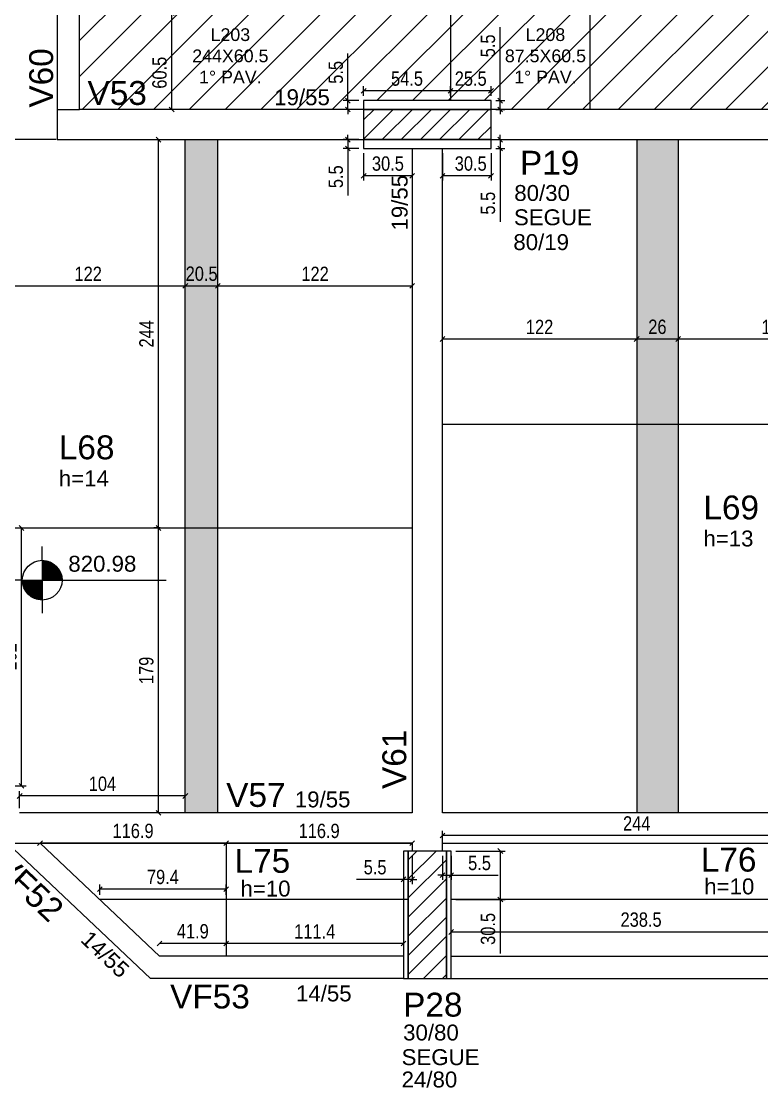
# Model space of a CAD drawing. Header units: millimetres. Extents: x 3753 to 7374, y 1906 to 3298.
# Drawn here: x 4000 to 4465, y 1911 to 2582 of the extents above; entities that cross this region are included whole.
import ezdxf

# ---------------------------------------------------------------- set-up
doc = ezdxf.new("R2010")
doc.units = ezdxf.units.MM
for name, color, linetype in [('3', 3, 'Continuous'), ('4', 4, 'Continuous'), ('7', 7, 'Continuous'), ('AUX00', 7, 'Continuous'), ('Painéis', 200, 'Continuous')]:
    doc.layers.add(name, color=color, linetype=linetype)
doc.layers.add('Hachura', color=251, linetype='Continuous', lineweight=9)
doc.layers.add('REAPROVEITAMENTO', color=251, linetype='Continuous', lineweight=9)
doc.styles.add('COTA TECNICA-50', font='techl___.ttf', dxfattribs={"height": 9})
doc.styles.get("Standard").update_dxf_attribs({"font": 'arial.ttf'})
doc.dimstyles.new('COTA PAINEL-50', dxfattribs={"dimtxt": 9, "dimasz": 3, "dimexe": 3, "dimexo": 3, "dimgap": 3, "dimtad": 1, "dimdec": 1, "dimzin": 12, "dimdsep": 46, "dimtxsty": 'COTA TECNICA-50', "dimblk1": 'OBLIQUE', "dimblk2": 'OBLIQUE', "dimsah": 1, "dimcen": 0.9, "dimclrd": 4, "dimclre": 4, "dimclrt": 240, "dimadec": 1, "dimazin": 3, "dimtfac": 1, "dimtdec": 1, "dimtmove": 0, "dimatfit": 3, "dimfxl": 1, "dimtolj": 1, "dimtzin": 12, "dimarcsym": 0})

# ---------------------------------------------------------------- blocks, each defined once
blk = doc.blocks.new('_Oblique')
at = {"color": 0, "linetype": 'ByBlock', "lineweight": -2}
blk.add_line((-0.5, -0.5), (0.5, 0.5), dxfattribs=at)
blk = doc.blocks.new('*D276')
at = {"color": 4, "lineweight": -2, "transparency": 16777216}
for p, q in [((4300.34, 2531.67), (4300.34, 2577.87)), ((4297.66, 2531.67), (4303.34, 2531.67)), ((4297.66, 2526.17), (4303.34, 2526.17)), ((4300.34, 2526.17), (4300.34, 2531.67)), ((4300.34, 2526.17), (4300.34, 2523.17))]:
    blk.add_line(p, q, dxfattribs=at)
at = {"layer": 'Defpoints', "color": 0, "transparency": 16777216}
for p in [(4294.66, 2531.67), (4294.66, 2526.17), (4300.34, 2531.67)]:
    blk.add_point(p, dxfattribs=at)
at = {"color": 4, "lineweight": -2, "transparency": 16777216, "xscale": 3, "yscale": 3, "zscale": 3}
for p, rotation in [((4300.34, 2531.67), 270), ((4300.34, 2526.17), 90)]:
    blk.add_blockref('_Oblique', p, dxfattribs=dict(at, rotation=rotation))
at = {"color": 240, "transparency": 16777216, "insert": (4292.74, 2566.09), "char_height": 9, "attachment_point": 5, "rotation": 90, "style": 'COTA TECNICA-50'}
blk.add_mtext('\\A1;5.5', dxfattribs=at)
blk = doc.blocks.new('*D277')
at = {"color": 4, "lineweight": -2, "transparency": 16777216}
for p, q in [((4269.16, 2534.67), (4269.16, 2540.88)), ((4294.66, 2534.67), (4294.66, 2540.88)), ((4294.66, 2537.88), (4269.16, 2537.88))]:
    blk.add_line(p, q, dxfattribs=at)
at = {"layer": 'Defpoints', "color": 0, "transparency": 16777216}
for p in [(4269.16, 2537.88), (4269.16, 2531.67), (4294.66, 2531.67)]:
    blk.add_point(p, dxfattribs=at)
at = {"color": 4, "lineweight": -2, "transparency": 16777216, "xscale": 3, "yscale": 3, "zscale": 3, "rotation": 180}
blk.add_blockref('_Oblique', (4269.16, 2537.88), dxfattribs=at)
at = {"color": 4, "lineweight": -2, "transparency": 16777216, "xscale": 3, "yscale": 3, "zscale": 3}
blk.add_blockref('_Oblique', (4294.66, 2537.88), dxfattribs=at)
at = {"color": 240, "transparency": 16777216, "insert": (4281.91, 2545.48), "char_height": 9, "attachment_point": 5, "style": 'COTA TECNICA-50'}
blk.add_mtext('\\A1;25.5', dxfattribs=at)
blk = doc.blocks.new('*D281')
at = {"color": 4, "lineweight": -2, "transparency": 16777216}
for p, q in [((4204.8, 2531.67), (4204.8, 2561.23)), ((4211.66, 2531.67), (4201.8, 2531.67)), ((4211.66, 2526.17), (4201.8, 2526.17)), ((4204.8, 2526.17), (4204.8, 2531.67)), ((4204.8, 2526.17), (4204.8, 2523.17))]:
    blk.add_line(p, q, dxfattribs=at)
at = {"layer": 'Defpoints', "color": 0, "transparency": 16777216}
for p in [(4204.8, 2531.67), (4214.66, 2531.67), (4214.66, 2526.17)]:
    blk.add_point(p, dxfattribs=at)
at = {"color": 4, "lineweight": -2, "transparency": 16777216, "xscale": 3, "yscale": 3, "zscale": 3}
for p, rotation in [((4204.8, 2531.67), 270), ((4204.8, 2526.17), 90)]:
    blk.add_blockref('_Oblique', p, dxfattribs=dict(at, rotation=rotation))
at = {"color": 240, "transparency": 16777216, "insert": (4197.2, 2549.45), "char_height": 9, "attachment_point": 5, "rotation": 90, "style": 'COTA TECNICA-50'}
blk.add_mtext('\\A1;5.5', dxfattribs=at)
blk = doc.blocks.new('*D80')
at = {"color": 4, "lineweight": -2, "transparency": 16777216}
for p, q in [((4214.66, 2534.67), (4214.66, 2540.88)), ((4269.16, 2534.67), (4269.16, 2540.88)), ((4269.16, 2537.88), (4214.66, 2537.88))]:
    blk.add_line(p, q, dxfattribs=at)
at = {"layer": 'Defpoints', "color": 0, "transparency": 16777216}
for p in [(4214.66, 2537.88), (4214.66, 2531.67), (4269.16, 2531.67)]:
    blk.add_point(p, dxfattribs=at)
at = {"color": 4, "lineweight": -2, "transparency": 16777216, "xscale": 3, "yscale": 3, "zscale": 3, "rotation": 180}
blk.add_blockref('_Oblique', (4214.66, 2537.88), dxfattribs=at)
at = {"color": 4, "lineweight": -2, "transparency": 16777216, "xscale": 3, "yscale": 3, "zscale": 3}
blk.add_blockref('_Oblique', (4269.16, 2537.88), dxfattribs=at)
at = {"color": 240, "transparency": 16777216, "insert": (4241.91, 2545.48), "char_height": 9, "attachment_point": 5, "style": 'COTA TECNICA-50'}
blk.add_mtext('\\A1;54.5', dxfattribs=at)
blk = doc.blocks.new('*D82')
at = {"layer": 'Defpoints', "color": 0, "transparency": 16777216}
for p in [(4094.09, 2586.67), (4094.09, 2526.17), (4094.09, 2526.17)]:
    blk.add_point(p, dxfattribs=at)
at = {"layer": 'Painéis', "color": 4, "lineweight": -2, "transparency": 16777216}
blk.add_line((4094.09, 2586.67), (4094.09, 2526.17), dxfattribs=at)
at = {"layer": 'Painéis', "color": 4, "lineweight": -2, "transparency": 16777216, "xscale": 3, "yscale": 3, "zscale": 3}
for p, rotation in [((4094.09, 2586.67), 90), ((4094.09, 2526.17), 270)]:
    blk.add_blockref('_Oblique', p, dxfattribs=dict(at, rotation=rotation))
at = {"layer": 'Painéis', "color": 240, "transparency": 16777216, "insert": (4086.49, 2549.21), "char_height": 9, "attachment_point": 5, "rotation": 90, "style": 'COTA TECNICA-50'}
blk.add_mtext('\\A1;60.5', dxfattribs=at)
blk = doc.blocks.new('*D142')
at = {"layer": 'Defpoints', "color": 0, "transparency": 16777216}
for p in [(4269.66, 2060.17), (4269.66, 2029.67), (4300.5, 2029.67)]:
    blk.add_point(p, dxfattribs=at)
at = {"layer": 'Painéis', "color": 4, "lineweight": -2, "transparency": 16777216}
for p, q in [((4272.66, 2060.17), (4303.5, 2060.17)), ((4300.5, 2060.17), (4300.5, 2029.67)), ((4272.66, 2029.67), (4303.5, 2029.67)), ((4300.5, 2029.67), (4300.5, 1995.84))]:
    blk.add_line(p, q, dxfattribs=at)
at = {"layer": 'Painéis', "color": 4, "lineweight": -2, "transparency": 16777216, "xscale": 3, "yscale": 3, "zscale": 3}
for p, rotation in [((4300.5, 2060.17), 90), ((4300.5, 2029.67), 270)]:
    blk.add_blockref('_Oblique', p, dxfattribs=dict(at, rotation=rotation))
at = {"layer": 'Painéis', "color": 240, "transparency": 16777216, "insert": (4292.8, 2011.25), "char_height": 9, "attachment_point": 5, "rotation": 90, "style": 'COTA TECNICA-50'}
blk.add_mtext('\\A1;30.5', dxfattribs=at)
blk = doc.blocks.new('*D143')
at = {"layer": 'Defpoints', "color": 0, "transparency": 16777216}
for p in [(4264.16, 2060.17), (4269.66, 2060.17), (4269.66, 2045.03)]:
    blk.add_point(p, dxfattribs=at)
at = {"layer": 'Painéis', "color": 4, "lineweight": -2, "transparency": 16777216}
for p, q in [((4264.16, 2057.17), (4264.16, 2042.03)), ((4269.66, 2057.17), (4269.66, 2042.03)), ((4264.16, 2045.03), (4261.16, 2045.03)), ((4264.16, 2045.03), (4269.66, 2045.03)), ((4269.66, 2045.03), (4299.22, 2045.03))]:
    blk.add_line(p, q, dxfattribs=at)
at = {"layer": 'Painéis', "color": 4, "lineweight": -2, "transparency": 16777216, "xscale": 3, "yscale": 3, "zscale": 3}
blk.add_blockref('_Oblique', (4264.16, 2045.03), dxfattribs=at)
at = {"layer": 'Painéis', "color": 4, "lineweight": -2, "transparency": 16777216, "xscale": 3, "yscale": 3, "zscale": 3, "rotation": 180}
blk.add_blockref('_Oblique', (4269.66, 2045.03), dxfattribs=at)
at = {"layer": 'Painéis', "color": 240, "transparency": 16777216, "insert": (4287.44, 2052.62), "char_height": 9, "attachment_point": 5, "style": 'COTA TECNICA-50'}
blk.add_mtext('\\A1;5.5', dxfattribs=at)
blk = doc.blocks.new('*D145')
at = {"layer": 'Defpoints', "color": 0, "transparency": 16777216}
for p in [(4264.16, 2069.94), (4264.16, 2060.68), (4508.16, 2050.23)]:
    blk.add_point(p, dxfattribs=at)
at = {"layer": 'Painéis', "color": 4, "lineweight": -2, "transparency": 16777216}
for p, q in [((4264.16, 2063.68), (4264.16, 2072.94)), ((4508.16, 2053.23), (4508.16, 2072.94)), ((4508.16, 2069.94), (4264.16, 2069.94))]:
    blk.add_line(p, q, dxfattribs=at)
at = {"layer": 'Painéis', "color": 4, "lineweight": -2, "transparency": 16777216, "xscale": 3, "yscale": 3, "zscale": 3, "rotation": 180}
blk.add_blockref('_Oblique', (4264.16, 2069.94), dxfattribs=at)
at = {"layer": 'Painéis', "color": 4, "lineweight": -2, "transparency": 16777216, "xscale": 3, "yscale": 3, "zscale": 3}
blk.add_blockref('_Oblique', (4508.16, 2069.94), dxfattribs=at)
at = {"layer": 'Painéis', "color": 240, "transparency": 16777216, "insert": (4386.16, 2077.51), "char_height": 9, "attachment_point": 5, "style": 'COTA TECNICA-50'}
blk.add_mtext('\\A1;244', dxfattribs=at)
blk = doc.blocks.new('*D146')
at = {"layer": 'Defpoints', "color": 0, "transparency": 16777216}
for p in [(4269.66, 2009.32), (4508.16, 2009.32), (4508.16, 2009.32)]:
    blk.add_point(p, dxfattribs=at)
at = {"layer": 'Painéis', "color": 4, "lineweight": -2, "transparency": 16777216}
blk.add_line((4269.66, 2009.32), (4508.16, 2009.32), dxfattribs=at)
at = {"layer": 'Painéis', "color": 4, "lineweight": -2, "transparency": 16777216, "xscale": 3, "yscale": 3, "zscale": 3, "rotation": 180}
blk.add_blockref('_Oblique', (4269.66, 2009.32), dxfattribs=at)
at = {"layer": 'Painéis', "color": 4, "lineweight": -2, "transparency": 16777216, "xscale": 3, "yscale": 3, "zscale": 3}
blk.add_blockref('_Oblique', (4508.16, 2009.32), dxfattribs=at)
at = {"layer": 'Painéis', "color": 240, "transparency": 16777216, "insert": (4388.91, 2017.04), "char_height": 9, "attachment_point": 5, "style": 'COTA TECNICA-50'}
blk.add_mtext('\\A1;238.5', dxfattribs=at)
blk = doc.blocks.new('*D311')
at = {"layer": 'Defpoints', "color": 0, "transparency": 16777216}
for p in [(4239.66, 2060.17), (4245.16, 2060.17), (4239.66, 2042.37)]:
    blk.add_point(p, dxfattribs=at)
at = {"layer": 'Painéis', "color": 4, "lineweight": -2, "transparency": 16777216}
for p, q in [((4239.66, 2057.17), (4239.66, 2039.37)), ((4245.16, 2057.17), (4245.16, 2039.37)), ((4239.66, 2042.37), (4210.09, 2042.37)), ((4245.16, 2042.37), (4239.66, 2042.37)), ((4245.16, 2042.37), (4248.16, 2042.37))]:
    blk.add_line(p, q, dxfattribs=at)
at = {"layer": 'Painéis', "color": 4, "lineweight": -2, "transparency": 16777216, "xscale": 3, "yscale": 3, "zscale": 3}
blk.add_blockref('_Oblique', (4239.66, 2042.37), dxfattribs=at)
at = {"layer": 'Painéis', "color": 4, "lineweight": -2, "transparency": 16777216, "xscale": 3, "yscale": 3, "zscale": 3, "rotation": 180}
blk.add_blockref('_Oblique', (4245.16, 2042.37), dxfattribs=at)
at = {"layer": 'Painéis', "color": 240, "transparency": 16777216, "insert": (4221.87, 2049.97), "char_height": 9, "attachment_point": 5, "style": 'COTA TECNICA-50'}
blk.add_mtext('\\A1;5.5', dxfattribs=at)
blk = doc.blocks.new('*D312')
at = {"layer": 'Defpoints', "color": 0, "transparency": 16777216}
for p in [(4128.29, 2065.17), (4128.29, 2065.17), (4245.16, 2065.17)]:
    blk.add_point(p, dxfattribs=at)
at = {"layer": 'Painéis', "color": 4, "lineweight": -2, "transparency": 16777216}
blk.add_line((4245.16, 2065.17), (4128.29, 2065.17), dxfattribs=at)
at = {"layer": 'Painéis', "color": 4, "lineweight": -2, "transparency": 16777216, "xscale": 3, "yscale": 3, "zscale": 3, "rotation": 180}
blk.add_blockref('_Oblique', (4128.29, 2065.17), dxfattribs=at)
at = {"layer": 'Painéis', "color": 4, "lineweight": -2, "transparency": 16777216, "xscale": 3, "yscale": 3, "zscale": 3}
blk.add_blockref('_Oblique', (4245.16, 2065.17), dxfattribs=at)
at = {"layer": 'Painéis', "color": 240, "transparency": 16777216, "insert": (4186.72, 2072.78), "char_height": 9, "attachment_point": 5, "style": 'COTA TECNICA-50'}
blk.add_mtext('\\A1;116.9', dxfattribs=at)
blk = doc.blocks.new('*D313')
at = {"layer": 'Defpoints', "color": 0, "transparency": 16777216}
for p in [(4011.42, 2065.17), (4011.42, 2065.17), (4128.29, 2065.17)]:
    blk.add_point(p, dxfattribs=at)
at = {"layer": 'Painéis', "color": 4, "lineweight": -2, "transparency": 16777216}
blk.add_line((4128.29, 2065.17), (4011.42, 2065.17), dxfattribs=at)
at = {"layer": 'Painéis', "color": 4, "lineweight": -2, "transparency": 16777216, "xscale": 3, "yscale": 3, "zscale": 3, "rotation": 180}
blk.add_blockref('_Oblique', (4011.42, 2065.17), dxfattribs=at)
at = {"layer": 'Painéis', "color": 4, "lineweight": -2, "transparency": 16777216, "xscale": 3, "yscale": 3, "zscale": 3}
blk.add_blockref('_Oblique', (4128.29, 2065.17), dxfattribs=at)
at = {"layer": 'Painéis', "color": 240, "transparency": 16777216, "insert": (4069.85, 2072.78), "char_height": 9, "attachment_point": 5, "style": 'COTA TECNICA-50'}
blk.add_mtext('\\A1;116.9', dxfattribs=at)
blk = doc.blocks.new('*D150')
at = {"layer": 'Defpoints', "color": 0, "transparency": 16777216}
for p in [(4128.29, 2002.11), (4128.29, 2002.11), (4239.66, 2002.11)]:
    blk.add_point(p, dxfattribs=at)
at = {"layer": 'Painéis', "color": 4, "lineweight": -2, "transparency": 16777216}
blk.add_line((4239.66, 2002.11), (4128.29, 2002.11), dxfattribs=at)
at = {"layer": 'Painéis', "color": 4, "lineweight": -2, "transparency": 16777216, "xscale": 3, "yscale": 3, "zscale": 3, "rotation": 180}
blk.add_blockref('_Oblique', (4128.29, 2002.11), dxfattribs=at)
at = {"layer": 'Painéis', "color": 4, "lineweight": -2, "transparency": 16777216, "xscale": 3, "yscale": 3, "zscale": 3}
blk.add_blockref('_Oblique', (4239.66, 2002.11), dxfattribs=at)
at = {"layer": 'Painéis', "color": 240, "transparency": 16777216, "insert": (4183.97, 2009.68), "char_height": 9, "attachment_point": 5, "style": 'COTA TECNICA-50'}
blk.add_mtext('\\A1;111.4', dxfattribs=at)
blk = doc.blocks.new('*D151')
at = {"layer": 'Defpoints', "color": 0, "transparency": 16777216}
for p in [(4086.43, 2002.11), (4086.43, 2002.11), (4128.29, 2002.11)]:
    blk.add_point(p, dxfattribs=at)
at = {"layer": 'Painéis', "color": 4, "lineweight": -2, "transparency": 16777216}
blk.add_line((4128.29, 2002.11), (4086.43, 2002.11), dxfattribs=at)
at = {"layer": 'Painéis', "color": 4, "lineweight": -2, "transparency": 16777216, "xscale": 3, "yscale": 3, "zscale": 3, "rotation": 180}
blk.add_blockref('_Oblique', (4086.43, 2002.11), dxfattribs=at)
at = {"layer": 'Painéis', "color": 4, "lineweight": -2, "transparency": 16777216, "xscale": 3, "yscale": 3, "zscale": 3}
blk.add_blockref('_Oblique', (4128.29, 2002.11), dxfattribs=at)
at = {"layer": 'Painéis', "color": 240, "transparency": 16777216, "insert": (4107.36, 2009.7), "char_height": 9, "attachment_point": 5, "style": 'COTA TECNICA-50'}
blk.add_mtext('\\A1;41.9', dxfattribs=at)
blk = doc.blocks.new('*D314')
at = {"layer": 'Defpoints', "color": 0, "transparency": 16777216}
for p in [(4048.92, 2036.24), (4048.92, 2029.67), (4128.29, 2029.67)]:
    blk.add_point(p, dxfattribs=at)
at = {"layer": 'Painéis', "color": 4, "lineweight": -2, "transparency": 16777216}
for p, q in [((4048.92, 2032.67), (4048.92, 2039.24)), ((4128.29, 2032.67), (4128.29, 2039.24)), ((4128.29, 2036.24), (4048.92, 2036.24))]:
    blk.add_line(p, q, dxfattribs=at)
at = {"layer": 'Painéis', "color": 4, "lineweight": -2, "transparency": 16777216, "xscale": 3, "yscale": 3, "zscale": 3, "rotation": 180}
blk.add_blockref('_Oblique', (4048.92, 2036.24), dxfattribs=at)
at = {"layer": 'Painéis', "color": 4, "lineweight": -2, "transparency": 16777216, "xscale": 3, "yscale": 3, "zscale": 3}
blk.add_blockref('_Oblique', (4128.29, 2036.24), dxfattribs=at)
at = {"layer": 'Painéis', "color": 240, "transparency": 16777216, "insert": (4088.6, 2043.83), "char_height": 9, "attachment_point": 5, "style": 'COTA TECNICA-50'}
blk.add_mtext('\\A1;79.4', dxfattribs=at)
blk = doc.blocks.new('*D187')
at = {"layer": 'Defpoints', "color": 0, "transparency": 16777216}
for p in [(4264.16, 2381.92), (4386.16, 2381.92), (4386.16, 2381.92)]:
    blk.add_point(p, dxfattribs=at)
at = {"layer": 'Painéis', "color": 4, "lineweight": -2, "transparency": 16777216}
blk.add_line((4264.16, 2381.92), (4386.16, 2381.92), dxfattribs=at)
at = {"layer": 'Painéis', "color": 4, "lineweight": -2, "transparency": 16777216, "xscale": 3, "yscale": 3, "zscale": 3, "rotation": 180}
blk.add_blockref('_Oblique', (4264.16, 2381.92), dxfattribs=at)
at = {"layer": 'Painéis', "color": 4, "lineweight": -2, "transparency": 16777216, "xscale": 3, "yscale": 3, "zscale": 3}
blk.add_blockref('_Oblique', (4386.16, 2381.92), dxfattribs=at)
at = {"layer": 'Painéis', "color": 240, "transparency": 16777216, "insert": (4325.16, 2389.47), "char_height": 9, "attachment_point": 5, "style": 'COTA TECNICA-50'}
blk.add_mtext('\\A1;122', dxfattribs=at)
blk = doc.blocks.new('*D188')
at = {"layer": 'Defpoints', "color": 0, "transparency": 16777216}
for p in [(4386.16, 2381.92), (4412.16, 2381.92), (4412.16, 2381.92)]:
    blk.add_point(p, dxfattribs=at)
at = {"layer": 'Painéis', "color": 4, "lineweight": -2, "transparency": 16777216}
blk.add_line((4386.16, 2381.92), (4412.16, 2381.92), dxfattribs=at)
at = {"layer": 'Painéis', "color": 4, "lineweight": -2, "transparency": 16777216, "xscale": 3, "yscale": 3, "zscale": 3, "rotation": 180}
blk.add_blockref('_Oblique', (4386.16, 2381.92), dxfattribs=at)
at = {"layer": 'Painéis', "color": 4, "lineweight": -2, "transparency": 16777216, "xscale": 3, "yscale": 3, "zscale": 3}
blk.add_blockref('_Oblique', (4412.16, 2381.92), dxfattribs=at)
at = {"layer": 'Painéis', "color": 240, "transparency": 16777216, "insert": (4399.16, 2389.51), "char_height": 9, "attachment_point": 5, "style": 'COTA TECNICA-50'}
blk.add_mtext('\\A1;26', dxfattribs=at)
blk = doc.blocks.new('*D189')
at = {"layer": 'Defpoints', "color": 0, "transparency": 16777216}
for p in [(4412.16, 2381.92), (4534.16, 2381.92), (4534.16, 2381.92)]:
    blk.add_point(p, dxfattribs=at)
at = {"layer": 'Painéis', "color": 4, "lineweight": -2, "transparency": 16777216}
blk.add_line((4412.16, 2381.92), (4534.16, 2381.92), dxfattribs=at)
at = {"layer": 'Painéis', "color": 4, "lineweight": -2, "transparency": 16777216, "xscale": 3, "yscale": 3, "zscale": 3, "rotation": 180}
blk.add_blockref('_Oblique', (4412.16, 2381.92), dxfattribs=at)
at = {"layer": 'Painéis', "color": 4, "lineweight": -2, "transparency": 16777216, "xscale": 3, "yscale": 3, "zscale": 3}
blk.add_blockref('_Oblique', (4534.16, 2381.92), dxfattribs=at)
at = {"layer": 'Painéis', "color": 240, "transparency": 16777216, "insert": (4473.16, 2389.47), "char_height": 9, "attachment_point": 5, "style": 'COTA TECNICA-50'}
blk.add_mtext('\\A1;122', dxfattribs=at)
blk = doc.blocks.new('*D200')
at = {"color": 4, "lineweight": -2, "transparency": 16777216}
for p, q in [((4297.66, 2507.17), (4303.34, 2507.17)), ((4300.34, 2507.17), (4300.34, 2510.17)), ((4300.34, 2507.17), (4300.34, 2501.67)), ((4297.66, 2501.67), (4303.34, 2501.67)), ((4300.34, 2501.67), (4300.34, 2455.46))]:
    blk.add_line(p, q, dxfattribs=at)
at = {"layer": 'Defpoints', "color": 0, "transparency": 16777216}
for p in [(4294.66, 2507.17), (4294.66, 2501.67), (4300.34, 2501.67)]:
    blk.add_point(p, dxfattribs=at)
at = {"color": 4, "lineweight": -2, "transparency": 16777216, "xscale": 3, "yscale": 3, "zscale": 3}
for p, rotation in [((4300.34, 2507.17), 270), ((4300.34, 2501.67), 90)]:
    blk.add_blockref('_Oblique', p, dxfattribs=dict(at, rotation=rotation))
at = {"color": 240, "transparency": 16777216, "insert": (4292.74, 2467.24), "char_height": 9, "attachment_point": 5, "rotation": 90, "style": 'COTA TECNICA-50'}
blk.add_mtext('\\A1;5.5', dxfattribs=at)
blk = doc.blocks.new('*D201')
at = {"color": 4, "lineweight": -2, "transparency": 16777216}
for p, q in [((4264.16, 2498.67), (4264.16, 2481.4)), ((4294.66, 2498.67), (4294.66, 2481.4)), ((4294.66, 2484.4), (4264.16, 2484.4))]:
    blk.add_line(p, q, dxfattribs=at)
at = {"layer": 'Defpoints', "color": 0, "transparency": 16777216}
for p in [(4264.16, 2501.67), (4294.66, 2501.67), (4264.16, 2484.4)]:
    blk.add_point(p, dxfattribs=at)
at = {"color": 4, "lineweight": -2, "transparency": 16777216, "xscale": 3, "yscale": 3, "zscale": 3, "rotation": 180}
blk.add_blockref('_Oblique', (4264.16, 2484.4), dxfattribs=at)
at = {"color": 4, "lineweight": -2, "transparency": 16777216, "xscale": 3, "yscale": 3, "zscale": 3}
blk.add_blockref('_Oblique', (4294.66, 2484.4), dxfattribs=at)
at = {"color": 240, "transparency": 16777216, "insert": (4281.91, 2492.1), "char_height": 9, "attachment_point": 5, "style": 'COTA TECNICA-50'}
blk.add_mtext('\\A1;30.5', dxfattribs=at)
blk = doc.blocks.new('*D202')
at = {"color": 4, "lineweight": -2, "transparency": 16777216}
for p, q in [((4211.66, 2507.17), (4201.8, 2507.17)), ((4204.8, 2507.17), (4204.8, 2510.17)), ((4204.8, 2507.17), (4204.8, 2501.67)), ((4211.66, 2501.67), (4201.8, 2501.67)), ((4204.8, 2501.67), (4204.8, 2472.1))]:
    blk.add_line(p, q, dxfattribs=at)
at = {"layer": 'Defpoints', "color": 0, "transparency": 16777216}
for p in [(4214.66, 2507.17), (4204.8, 2501.67), (4214.66, 2501.67)]:
    blk.add_point(p, dxfattribs=at)
at = {"color": 4, "lineweight": -2, "transparency": 16777216, "xscale": 3, "yscale": 3, "zscale": 3}
for p, rotation in [((4204.8, 2507.17), 270), ((4204.8, 2501.67), 90)]:
    blk.add_blockref('_Oblique', p, dxfattribs=dict(at, rotation=rotation))
at = {"color": 240, "transparency": 16777216, "insert": (4197.2, 2483.88), "char_height": 9, "attachment_point": 5, "rotation": 90, "style": 'COTA TECNICA-50'}
blk.add_mtext('\\A1;5.5', dxfattribs=at)
blk = doc.blocks.new('*D203')
at = {"color": 4, "lineweight": -2, "transparency": 16777216}
for p, q in [((4214.66, 2498.67), (4214.66, 2481.4)), ((4245.16, 2498.67), (4245.16, 2481.4)), ((4245.16, 2484.4), (4214.66, 2484.4))]:
    blk.add_line(p, q, dxfattribs=at)
at = {"layer": 'Defpoints', "color": 0, "transparency": 16777216}
for p in [(4214.66, 2501.67), (4245.16, 2501.67), (4214.66, 2484.4)]:
    blk.add_point(p, dxfattribs=at)
at = {"color": 4, "lineweight": -2, "transparency": 16777216, "xscale": 3, "yscale": 3, "zscale": 3, "rotation": 180}
blk.add_blockref('_Oblique', (4214.66, 2484.4), dxfattribs=at)
at = {"color": 4, "lineweight": -2, "transparency": 16777216, "xscale": 3, "yscale": 3, "zscale": 3}
blk.add_blockref('_Oblique', (4245.16, 2484.4), dxfattribs=at)
at = {"color": 240, "transparency": 16777216, "insert": (4229.91, 2492.1), "char_height": 9, "attachment_point": 5, "style": 'COTA TECNICA-50'}
blk.add_mtext('\\A1;30.5', dxfattribs=at)
blk = doc.blocks.new('*D207')
at = {"layer": 'Defpoints', "color": 0, "transparency": 16777216}
for p in [(3980.66, 2415.29), (4102.66, 2415.29), (4102.66, 2415.29)]:
    blk.add_point(p, dxfattribs=at)
at = {"layer": 'Painéis', "color": 4, "lineweight": -2, "transparency": 16777216}
blk.add_line((3980.66, 2415.29), (4102.66, 2415.29), dxfattribs=at)
at = {"layer": 'Painéis', "color": 4, "lineweight": -2, "transparency": 16777216, "xscale": 3, "yscale": 3, "zscale": 3, "rotation": 180}
blk.add_blockref('_Oblique', (3980.66, 2415.29), dxfattribs=at)
at = {"layer": 'Painéis', "color": 4, "lineweight": -2, "transparency": 16777216, "xscale": 3, "yscale": 3, "zscale": 3}
blk.add_blockref('_Oblique', (4102.66, 2415.29), dxfattribs=at)
at = {"layer": 'Painéis', "color": 240, "transparency": 16777216, "insert": (4041.66, 2422.84), "char_height": 9, "attachment_point": 5, "style": 'COTA TECNICA-50'}
blk.add_mtext('\\A1;122', dxfattribs=at)
blk = doc.blocks.new('*D208')
at = {"layer": 'Defpoints', "color": 0, "transparency": 16777216}
for p in [(4102.66, 2415.29), (4123.16, 2415.29), (4123.16, 2415.29)]:
    blk.add_point(p, dxfattribs=at)
at = {"layer": 'Painéis', "color": 4, "lineweight": -2, "transparency": 16777216}
blk.add_line((4102.66, 2415.29), (4123.16, 2415.29), dxfattribs=at)
at = {"layer": 'Painéis', "color": 4, "lineweight": -2, "transparency": 16777216, "xscale": 3, "yscale": 3, "zscale": 3, "rotation": 180}
blk.add_blockref('_Oblique', (4102.66, 2415.29), dxfattribs=at)
at = {"layer": 'Painéis', "color": 4, "lineweight": -2, "transparency": 16777216, "xscale": 3, "yscale": 3, "zscale": 3}
blk.add_blockref('_Oblique', (4123.16, 2415.29), dxfattribs=at)
at = {"layer": 'Painéis', "color": 240, "transparency": 16777216, "insert": (4112.91, 2422.89), "char_height": 9, "attachment_point": 5, "style": 'COTA TECNICA-50'}
blk.add_mtext('\\A1;20.5', dxfattribs=at)
blk = doc.blocks.new('*D209')
at = {"layer": 'Defpoints', "color": 0, "transparency": 16777216}
for p in [(4123.16, 2415.29), (4245.16, 2415.29), (4245.16, 2415.29)]:
    blk.add_point(p, dxfattribs=at)
at = {"layer": 'Painéis', "color": 4, "lineweight": -2, "transparency": 16777216}
blk.add_line((4123.16, 2415.29), (4245.16, 2415.29), dxfattribs=at)
at = {"layer": 'Painéis', "color": 4, "lineweight": -2, "transparency": 16777216, "xscale": 3, "yscale": 3, "zscale": 3, "rotation": 180}
blk.add_blockref('_Oblique', (4123.16, 2415.29), dxfattribs=at)
at = {"layer": 'Painéis', "color": 4, "lineweight": -2, "transparency": 16777216, "xscale": 3, "yscale": 3, "zscale": 3}
blk.add_blockref('_Oblique', (4245.16, 2415.29), dxfattribs=at)
at = {"layer": 'Painéis', "color": 240, "transparency": 16777216, "insert": (4184.16, 2422.84), "char_height": 9, "attachment_point": 5, "style": 'COTA TECNICA-50'}
blk.add_mtext('\\A1;122', dxfattribs=at)
blk = doc.blocks.new('*D334')
at = {"layer": 'Defpoints', "color": 0, "transparency": 16777216}
for p in [(4085.81, 2263.17), (4089.79, 2263.17), (4089.79, 2084.17)]:
    blk.add_point(p, dxfattribs=at)
at = {"layer": 'Painéis', "color": 4, "lineweight": -2, "transparency": 16777216}
for p, q in [((4086.79, 2263.17), (4082.81, 2263.17)), ((4085.81, 2084.17), (4085.81, 2263.17)), ((4086.79, 2084.17), (4082.81, 2084.17))]:
    blk.add_line(p, q, dxfattribs=at)
at = {"layer": 'Painéis', "color": 4, "lineweight": -2, "transparency": 16777216, "xscale": 3, "yscale": 3, "zscale": 3}
for p, rotation in [((4085.81, 2263.17), 90), ((4085.81, 2084.17), 270)]:
    blk.add_blockref('_Oblique', p, dxfattribs=dict(at, rotation=rotation))
at = {"layer": 'Painéis', "color": 240, "transparency": 16777216, "insert": (4078.22, 2173.67), "char_height": 9, "attachment_point": 5, "rotation": 90, "style": 'COTA TECNICA-50'}
blk.add_mtext('\\A1;179', dxfattribs=at)
blk = doc.blocks.new('*D335')
at = {"layer": 'Defpoints', "color": 0, "transparency": 16777216}
for p in [(4085.81, 2507.17), (4085.81, 2507.17), (4085.81, 2263.17)]:
    blk.add_point(p, dxfattribs=at)
at = {"layer": 'Painéis', "color": 4, "lineweight": -2, "transparency": 16777216}
blk.add_line((4085.81, 2263.17), (4085.81, 2507.17), dxfattribs=at)
at = {"layer": 'Painéis', "color": 4, "lineweight": -2, "transparency": 16777216, "xscale": 3, "yscale": 3, "zscale": 3}
for p, rotation in [((4085.81, 2507.17), 90), ((4085.81, 2263.17), 270)]:
    blk.add_blockref('_Oblique', p, dxfattribs=dict(at, rotation=rotation))
at = {"layer": 'Painéis', "color": 240, "transparency": 16777216, "insert": (4078.25, 2385.17), "char_height": 9, "attachment_point": 5, "rotation": 90, "style": 'COTA TECNICA-50'}
blk.add_mtext('\\A1;244', dxfattribs=at)
blk = doc.blocks.new('*D340')
at = {"layer": 'Defpoints', "color": 0, "transparency": 16777216}
for p in [(3998.62, 2094.78), (3998.62, 2084.17), (4102.66, 2084.17)]:
    blk.add_point(p, dxfattribs=at)
at = {"layer": 'Painéis', "color": 4, "lineweight": -2, "transparency": 16777216}
for p, q in [((3998.62, 2087.17), (3998.62, 2097.78)), ((4102.66, 2087.17), (4102.66, 2097.78)), ((4102.66, 2094.78), (3998.62, 2094.78))]:
    blk.add_line(p, q, dxfattribs=at)
at = {"layer": 'Painéis', "color": 4, "lineweight": -2, "transparency": 16777216, "xscale": 3, "yscale": 3, "zscale": 3, "rotation": 180}
blk.add_blockref('_Oblique', (3998.62, 2094.78), dxfattribs=at)
at = {"layer": 'Painéis', "color": 4, "lineweight": -2, "transparency": 16777216, "xscale": 3, "yscale": 3, "zscale": 3}
blk.add_blockref('_Oblique', (4102.66, 2094.78), dxfattribs=at)
at = {"layer": 'Painéis', "color": 240, "transparency": 16777216, "insert": (4050.64, 2102.37), "char_height": 9, "attachment_point": 5, "style": 'COTA TECNICA-50'}
blk.add_mtext('\\A1;104', dxfattribs=at)
blk = doc.blocks.new('*D341')
at = {"layer": 'Defpoints', "color": 0, "transparency": 16777216}
for p in [(3980.66, 2263.17), (3999.81, 2263.17), (3980.66, 2101.17)]:
    blk.add_point(p, dxfattribs=at)
at = {"layer": 'Painéis', "color": 4, "lineweight": -2, "transparency": 16777216}
for p, q in [((3983.66, 2263.17), (4002.81, 2263.17)), ((3999.81, 2101.17), (3999.81, 2263.17)), ((3983.66, 2101.17), (4002.81, 2101.17))]:
    blk.add_line(p, q, dxfattribs=at)
at = {"layer": 'Painéis', "color": 4, "lineweight": -2, "transparency": 16777216, "xscale": 3, "yscale": 3, "zscale": 3}
for p, rotation in [((3999.81, 2263.17), 90), ((3999.81, 2101.17), 270)]:
    blk.add_blockref('_Oblique', p, dxfattribs=dict(at, rotation=rotation))
at = {"layer": 'Painéis', "color": 240, "transparency": 16777216, "insert": (3992.22, 2182.17), "char_height": 9, "attachment_point": 5, "rotation": 90, "style": 'COTA TECNICA-50'}
blk.add_mtext('\\A1;162', dxfattribs=at)

msp = doc.modelspace()

# ---------------------------------------------------------------- hatches: boundary and pattern name
at = {"layer": 'Hachura', "linetype": 'ByBlock'}
h = msp.add_hatch(color=256, dxfattribs=at)
h.dxf.hatch_style = 1
h.paths.add_polyline_path([(4102.66, 2084.17), (4123.16, 2084.17), (4123.16, 2507.17), (4102.66, 2507.17)])
h = msp.add_hatch(color=256, dxfattribs=at)
h.dxf.hatch_style = 1
h.paths.add_polyline_path([(4386.16, 2084.17), (4412.16, 2084.17), (4412.16, 2507.17), (4386.16, 2507.17)])
at = {"layer": 'REAPROVEITAMENTO', "linetype": 'ByBlock'}
h = msp.add_hatch(dxfattribs=at)
h.set_pattern_fill('ANSI31', color=256, scale=5, style=2)
h.set_pattern_definition([(45, (2308.955, 1066.706), (-11.22532, 11.22532), [])])
h.paths.add_polyline_path([(7175.16, 2566.67), (6449.16, 2566.67), (6449.16, 2586.67), (7170.16, 2586.67), (7170.16, 2678.17), (5168.66, 2677.67), (5168.66, 2672.17), (5088.66, 2672.17), (5088.66, 2678.17), (4294.66, 2678.17), (4294.66, 2672.67), (4214.66, 2672.67), (4214.66, 2678.17), (4036.16, 2678.17), (4036.16, 2526.17), (4214.66, 2526.17), (4214.66, 2531.67), (4294.66, 2531.67), (4294.66, 2526.17), (5083.66, 2526.17), (5083.66, 2533.17), (5173.66, 2533.17), (5173.66, 2526.17), (6449.16, 2526.17), (6449.16, 2477.17), (7175.16, 2477.17)])

# ---------------------------------------------------------------- linework, layer by layer
at = {"layer": '3', "linetype": 'Continuous'}
for p, q in [((4214.66, 2507.57), (4233.25, 2526.17)), ((4214.66, 2519.59), (4221.23, 2526.17)), ((4226.27, 2507.17), (4245.27, 2526.17)), ((4238.29, 2507.17), (4257.29, 2526.17)), ((4250.32, 2507.17), (4269.32, 2526.17)), ((4262.34, 2507.17), (4281.34, 2526.17)), ((4274.36, 2507.17), (4293.36, 2526.17)), ((4286.38, 2507.17), (4294.66, 2515.44)), ((4012.78, 2242.87), (4012.78, 2251.45)), ((4012.78, 2242.87), (4012.78, 2217.87)), ((4012.78, 2242.26), (4016.63, 2242.26)), ((4012.78, 2241.47), (4018.53, 2241.47)), ((4012.78, 2240.68), (4019.86, 2240.68)), ((4012.78, 2239.88), (4020.89, 2239.88)), ((4012.78, 2239.09), (4021.74, 2239.09)), ((4012.78, 2238.3), (4022.45, 2238.3)), ((4012.78, 2237.5), (4023.05, 2237.5)), ((4012.78, 2236.71), (4023.55, 2236.71)), ((4012.78, 2235.92), (4023.98, 2235.92)), ((4012.78, 2235.13), (4024.34, 2235.13)), ((4012.78, 2234.33), (4024.64, 2234.33)), ((4012.78, 2233.54), (4024.87, 2233.54)), ((4012.78, 2232.75), (4025.05, 2232.75)), ((4012.78, 2231.95), (4025.18, 2231.95)), ((4000.28, 2230.37), (3991.57, 2230.37)), ((4000.28, 2230.37), (4025.28, 2230.37)), ((4012.78, 2229.58), (4000.28, 2229.58)), ((4012.78, 2228.78), (4000.38, 2228.78)), ((4012.78, 2227.99), (4000.51, 2227.99)), ((4012.78, 2227.2), (4000.69, 2227.2)), ((4012.78, 2226.4), (4000.93, 2226.4)), ((4012.78, 2225.61), (4001.22, 2225.61)), ((4012.78, 2224.82), (4001.58, 2224.82)), ((4012.78, 2231.16), (4025.28, 2231.16)), ((4025.28, 2230.37), (4090.59, 2230.37)), ((4012.78, 2224.03), (4002.01, 2224.03)), ((4012.78, 2223.23), (4002.52, 2223.23)), ((4012.78, 2222.44), (4003.12, 2222.44)), ((4012.78, 2221.65), (4003.83, 2221.65)), ((4012.78, 2220.85), (4004.68, 2220.85)), ((4012.78, 2220.06), (4005.71, 2220.06)), ((4012.78, 2219.27), (4007.03, 2219.27)), ((4012.78, 2218.48), (4008.93, 2218.48)), ((4012.78, 2217.87), (4012.78, 2209.65)), ((3991.05, 2065.17), (4080.85, 1980.17)), ((4011.42, 2065.17), (4086.43, 1994.17)), ((4242.66, 2042.71), (4260.11, 2060.17)), ((4242.66, 2054.73), (4248.09, 2060.17)), ((4242.66, 2030.69), (4266.66, 2054.69)), ((4242.66, 2018.67), (4266.66, 2042.67)), ((4242.66, 2006.65), (4266.66, 2030.65)), ((4242.66, 1994.63), (4266.66, 2018.63)), ((4242.66, 1982.61), (4266.66, 2006.61)), ((4239.66, 1994.17), (4086.43, 1994.17)), ((4252.23, 1980.17), (4266.66, 1994.59)), ((4269.66, 1994.17), (4679.66, 1994.17)), ((4239.66, 1980.17), (4080.85, 1980.17)), ((4264.25, 1980.17), (4266.66, 1982.57)), ((4269.66, 1980.17), (4679.66, 1980.17))]:
    msp.add_line(p, q, dxfattribs=at)
for points in [[(4022.16, 2678.17), (4022.16, 2507.17)], [(4036.16, 2526.17), (4036.16, 2678.17)], [(4022.16, 2526.17), (4036.16, 2526.17)], [(4214.66, 2526.17), (4036.16, 2526.17)], [(4679.66, 2526.17), (4294.66, 2526.17)], [(4022.16, 2507.17), (4214.66, 2507.17)], [(4294.66, 2507.17), (4679.66, 2507.17)], [(4245.16, 2501.67), (4245.16, 2084.17)], [(4264.16, 2084.17), (4264.16, 2501.67)], [(4245.16, 2084.17), (3998.62, 2084.17)], [(4682.16, 2084.17), (4264.16, 2084.17)], [(3991.05, 2065.17), (4245.16, 2065.17)], [(4245.16, 2065.17), (4245.16, 2060.17)], [(4264.16, 2065.17), (4682.16, 2065.17)], [(4264.16, 2060.17), (4264.16, 2065.17)]]:
    msp.add_lwpolyline(points, dxfattribs=at)
msp.add_circle((4012.78, 2230.37), 12.5, dxfattribs=at)
at = {"layer": '7', "linetype": 'Continuous'}
for points in [[(4294.66, 2531.67), (4214.66, 2531.67), (4214.66, 2526.17), (4294.66, 2526.17), (4294.66, 2531.67)], [(4214.66, 2507.17), (4294.66, 2507.17), (4294.66, 2526.17), (4214.66, 2526.17), (4214.66, 2507.17)], [(4294.66, 2507.17), (4214.66, 2507.17), (4214.66, 2501.67), (4294.66, 2501.67), (4294.66, 2507.17)], [(4242.66, 2060.17), (4239.66, 2060.17), (4239.66, 1980.17), (4242.66, 1980.17), (4242.66, 2060.17)], [(4242.66, 1980.17), (4266.66, 1980.17), (4266.66, 2060.17), (4242.66, 2060.17), (4242.66, 1980.17)], [(4269.66, 2060.17), (4266.66, 2060.17), (4266.66, 1980.17), (4269.66, 1980.17), (4269.66, 2060.17)]]:
    msp.add_lwpolyline(points, dxfattribs=at)
at = {"layer": 'Painéis'}
for p, q in [((4356.66, 2678.17), (4356.66, 2526.17)), ((4269.16, 2672.67), (4269.16, 2531.67)), ((4021.66, 2507.17), (3839.66, 2507.17)), ((4102.66, 2084.17), (4102.66, 2507.17)), ((4123.16, 2084.17), (4123.16, 2507.17)), ((4386.16, 2507.17), (4386.16, 2084.17)), ((4412.16, 2507.17), (4412.16, 2084.17)), ((4682.06, 2328.17), (4264.06, 2328.17)), ((3850.66, 2263.17), (4245.16, 2263.17)), ((4128.29, 2065.17), (4128.29, 1994.17)), ((4242.66, 2029.67), (4048.92, 2029.67)), ((4679.66, 2029.67), (4269.66, 2029.67))]:
    msp.add_line(p, q, dxfattribs=at)

# ---------------------------------------------------------------- texts
at = {"layer": '3', "linetype": 'Continuous'}
for s, p in [('19/55', (4158.49, 2528.82)), ('80/30', (4309.27, 2468.66)), ('SEGUE', (4309.06, 2453.39)), ('80/19', (4308.69, 2437.78)), ('h=14', (4023.22, 2289.33)), ('h=13', (4428.04, 2251.55)), ('820.98', (4029.19, 2235.69)), ('19/55', (4171.44, 2087.61)), ('h=10', (4137.3, 2031.59)), ('h=10', (4428.57, 2032.96)), ('14/55', (4172.17, 1965.71)), ('30/80', (4239.46, 1941.15)), ('SEGUE', (4238.51, 1925.66)), ('24/80', (4238.51, 1911.63))]:
    msp.add_text(s, height=10, dxfattribs=at).set_placement(p)
for s, rotation, p in [('19/55', 90, (4242.28, 2450.08)), ('14/55', 316.572, (4036.24, 2003.7))]:
    msp.add_text(s, height=10, rotation=rotation, dxfattribs=at).set_placement(p)
at = {"layer": '4', "linetype": 'Continuous'}
for s, rotation, p in [('V60', 90, (4019.64, 2527.3)), ('V61', 90, (4241.41, 2099.17)), ('VF52', 316.573, (3980.93, 2048.99))]:
    msp.add_text(s, height=15, rotation=rotation, dxfattribs=at).set_placement(p)
for s, p in [('V53', (4041.25, 2528.99)), ('P19', (4312.87, 2485.15)), ('L68', (4023.22, 2306.33)), ('L69', (4428.04, 2268.55)), ('V57', (4128.35, 2087.92)), ('L75', (4133.61, 2046.49)), ('L76', (4426.42, 2047.26)), ('VF53', (4093.1, 1961.26)), ('P28', (4239.46, 1956.15))]:
    msp.add_text(s, height=15, dxfattribs=at).set_placement(p)
at = {"layer": 'AUX00', "char_height": 8, "attachment_point": 1}
for s, insert in [('\\pxqc;L203^J244X60.5^J1° PAV.', (4069.4, 2577.15)), ('\\pxqc;L208^J87.5X60.5^J1° PAV.', (4267.29, 2577.15))]:
    msp.add_mtext_dynamic_manual_height_columns(s, width=123.1041, gutter_width=12.5, heights=[0], dxfattribs=dict(at, insert=insert))

# ---------------------------------------------------------------- dimensions: what is measured, and where the dimension line sits
for base, p1, p2, angle, picture, middle in [((4300.34, 2531.67), (4294.66, 2526.17), (4294.66, 2531.67), 90, '*D276', (4300.34, 2566.09)), ((4300.34, 2501.67), (4294.66, 2507.17), (4294.66, 2501.67), 270, '*D200', (4300.34, 2467.24))]:
    dim = msp.add_linear_dim(base=base, p1=p1, p2=p2, angle=angle, dimstyle='COTA PAINEL-50')
    dim.commit()
    dim.dimension.update_dxf_attribs({"geometry": picture, "text_midpoint": middle, "dimtype": 160})
for base, p1, p2, angle, picture, middle in [((4204.8, 2531.67), (4214.66, 2526.17), (4214.66, 2531.67), 90, '*D281', (4197.2, 2549.45)), ((4204.8, 2501.67), (4214.66, 2507.17), (4214.66, 2501.67), 270, '*D202', (4197.2, 2483.88))]:
    dim = msp.add_linear_dim(base=base, p1=p1, p2=p2, angle=angle, dimstyle='COTA PAINEL-50')
    dim.commit()
    dim.dimension.update_dxf_attribs({"geometry": picture, "text_midpoint": middle})
dim = msp.add_linear_dim(base=(4214.66, 2537.88), p1=(4269.16, 2531.67), p2=(4214.66, 2531.67), dimstyle='COTA PAINEL-50')
dim.commit()
dim.dimension.update_dxf_attribs({"geometry": '*D80', "text_midpoint": (4241.91, 2545.48)})
for base, p1, p2, picture, middle in [((4269.16, 2537.88), (4294.66, 2531.67), (4269.16, 2531.67), '*D277', (4281.91, 2537.88)), ((4214.66, 2484.4), (4245.16, 2501.67), (4214.66, 2501.67), '*D203', (4229.91, 2484.4)), ((4264.16, 2484.4), (4294.66, 2501.67), (4264.16, 2501.67), '*D201', (4281.91, 2484.4))]:
    dim = msp.add_linear_dim(base=base, p1=p1, p2=p2, dimstyle='COTA PAINEL-50')
    dim.commit()
    dim.dimension.update_dxf_attribs({"geometry": picture, "text_midpoint": middle, "dimtype": 160})
at = {"layer": 'Painéis'}
for base, p1, p2, angle, picture, middle in [((4094.09, 2526.17), (4094.09, 2586.67), (4094.09, 2526.17), 90, '*D82', (4094.09, 2549.21)), ((4269.66, 2045.03), (4264.16, 2060.17), (4269.66, 2060.17), 180, '*D143', (4287.44, 2045.03))]:
    dim = msp.add_linear_dim(base=base, p1=p1, p2=p2, angle=angle, dimstyle='COTA PAINEL-50', dxfattribs=at)
    dim.commit()
    dim.dimension.update_dxf_attribs({"geometry": picture, "text_midpoint": middle, "dimtype": 160})
for base, p1, p2, angle, picture, middle in [((4085.81, 2507.17), (4085.81, 2263.17), (4085.81, 2507.17), 90, '*D335', (4078.25, 2385.17)), ((3999.81, 2263.17), (3980.66, 2101.17), (3980.66, 2263.17), 90, '*D341', (3992.22, 2182.17)), ((4085.81, 2263.17), (4089.79, 2084.17), (4089.79, 2263.17), 90, '*D334', (4078.22, 2173.67)), ((4264.16, 2069.94), (4508.16, 2050.23), (4264.16, 2060.68), 180, '*D145', (4386.16, 2077.51)), ((4300.5, 2029.67), (4269.66, 2060.17), (4269.66, 2029.67), 270, '*D142', (4292.8, 2011.25)), ((4508.16, 2009.32), (4269.66, 2009.32), (4508.16, 2009.32), 180, '*D146', (4388.91, 2017.04))]:
    dim = msp.add_linear_dim(base=base, p1=p1, p2=p2, angle=angle, dimstyle='COTA PAINEL-50', dxfattribs=at)
    dim.commit()
    dim.dimension.update_dxf_attribs({"geometry": picture, "text_midpoint": middle})
for base, p1, p2, picture, middle in [((4102.66, 2415.29), (3980.66, 2415.29), (4102.66, 2415.29), '*D207', (4041.66, 2422.84)), ((4245.16, 2415.29), (4123.16, 2415.29), (4245.16, 2415.29), '*D209', (4184.16, 2422.84)), ((4386.16, 2381.92), (4264.16, 2381.92), (4386.16, 2381.92), '*D187', (4325.16, 2389.47)), ((4412.16, 2381.92), (4386.16, 2381.92), (4412.16, 2381.92), '*D188', (4399.16, 2389.51)), ((4534.16, 2381.92), (4412.16, 2381.92), (4534.16, 2381.92), '*D189', (4473.16, 2389.47))]:
    dim = msp.add_linear_dim(base=base, p1=p1, p2=p2, dimstyle='COTA PAINEL-50', override={"dimtmove": 1}, dxfattribs=at)
    dim.commit()
    dim.dimension.update_dxf_attribs({"geometry": picture, "text_midpoint": middle})
dim = msp.add_linear_dim(base=(4123.16, 2415.29), p1=(4102.66, 2415.29), p2=(4123.16, 2415.29), dimstyle='COTA PAINEL-50', override={"dimtmove": 1}, dxfattribs=at)
dim.commit()
dim.dimension.update_dxf_attribs({"geometry": '*D208', "text_midpoint": (4112.91, 2415.29), "dimtype": 160})
for base, p1, p2, picture, middle in [((3998.62, 2094.78), (4102.66, 2084.17), (3998.62, 2084.17), '*D340', (4050.64, 2102.37)), ((4011.42, 2065.17), (4128.29, 2065.17), (4011.42, 2065.17), '*D313', (4069.85, 2072.78)), ((4128.29, 2065.17), (4245.16, 2065.17), (4128.29, 2065.17), '*D312', (4186.72, 2072.78)), ((4239.66, 2042.37), (4245.16, 2060.17), (4239.66, 2060.17), '*D311', (4221.87, 2049.97)), ((4048.92, 2036.24), (4128.29, 2029.67), (4048.92, 2029.67), '*D314', (4088.6, 2043.83)), ((4086.43, 2002.11), (4128.29, 2002.11), (4086.43, 2002.11), '*D151', (4107.36, 2009.7)), ((4128.29, 2002.11), (4239.66, 2002.11), (4128.29, 2002.11), '*D150', (4183.97, 2009.68))]:
    dim = msp.add_linear_dim(base=base, p1=p1, p2=p2, dimstyle='COTA PAINEL-50', dxfattribs=at)
    dim.commit()
    dim.dimension.update_dxf_attribs({"geometry": picture, "text_midpoint": middle})

doc.saveas('drawing.dxf')
